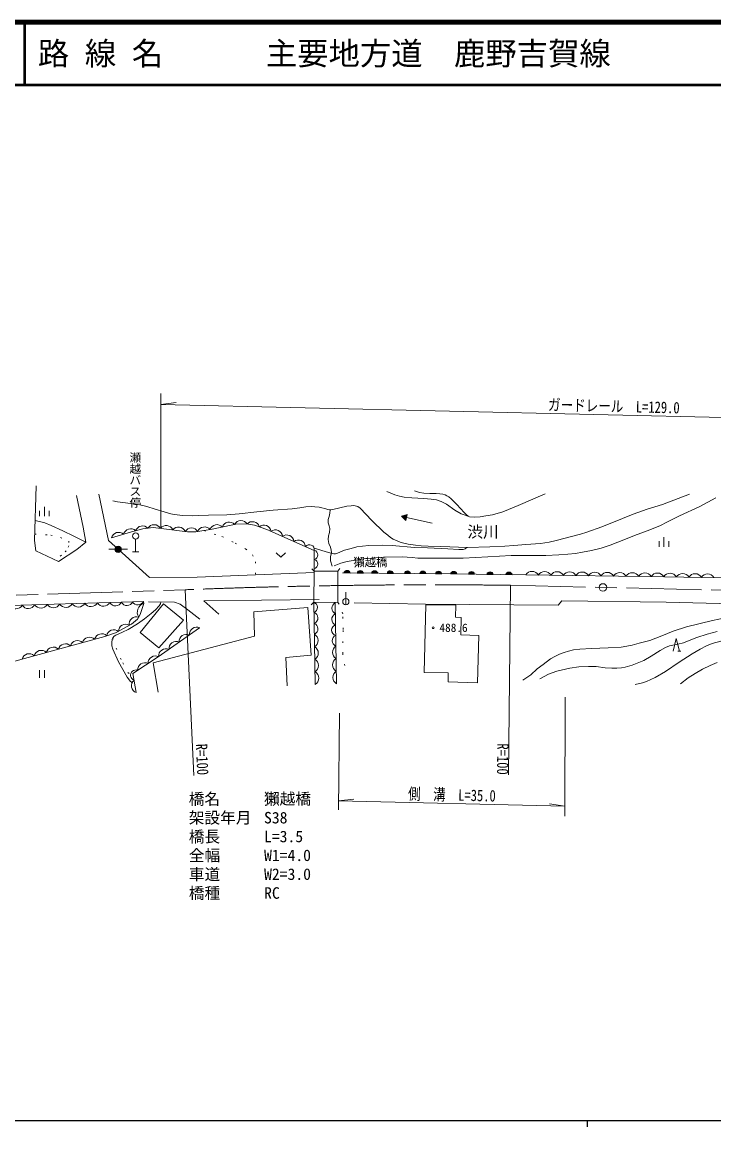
# Model space of a CAD drawing. Units: millimetres at full size, sheet at 1:1000; details may follow other scales. Extents: x 40000 to 680000, y 20000 to 380000.
# Drawn here: x 177870 to 288187, y 204000 to 380000 of the extents above; entities that cross this region are included whole.
import ezdxf
from ezdxf.enums import TextEntityAlignment as Align

# ---------------------------------------------------------------- set-up
doc = ezdxf.new("R2010")
doc.units = ezdxf.units.MM
doc.header["$LTSCALE"] = 1000
doc.linetypes.add('CHAIN', pattern=[18.5, 12, -1.5, 3.5, -1.5])
doc.linetypes.add('DOTTED', pattern=[1.75, 0.25, -1.5])
for name, color, linetype, lineweight in [('M-BGD', 7, 'Continuous', 13), ('M-BMK', 2, 'CHAIN', 13), ('M-BMK-SRVR', 3, 'Continuous', 13), ('M-STR-HTXT', 7, 'Continuous', 13), ('M-STR-STR1', 1, 'Continuous', 13), ('M-TTL', 2, 'Continuous', 140), ('M-TTL-BAND', 7, 'Continuous', 25), ('M-TTL-LINE', 7, 'Continuous', 50)]:
    doc.layers.add(name, color=color, linetype=linetype, lineweight=lineweight)
doc.layers.add('M-BMK-HTXT', color=7, linetype='Continuous')
doc.layers.add('M-TTL-TXT', color=7, linetype='Continuous')
doc.styles.add('@ＭＳ ゴシック', font='')
doc.styles.add('ＭＳ ゴシック', font='')
doc.styles.get('@ＭＳ ゴシック').set_extended_font_data('@MS Gothic')
doc.styles.get('ＭＳ ゴシック').set_extended_font_data('MS Gothic')

msp = doc.modelspace()

# ---------------------------------------------------------------- hatches: boundary and pattern name
at = {"layer": 'M-BGD'}
for points in [[(239261, 301583), (238372, 301268), (239045, 300607)], [(192692, 296028, -0.41421), (193194, 296526, -0.41421), (193692, 296024, -1)], [(229196, 292240, -0.82183), (230187, 292232)], [(231302, 292223, -0.82183), (232292, 292215)], [(233586, 292205, -0.82183), (234576, 292197)], [(236085, 292185, -0.82183), (237076, 292176)], [(238828, 292162, -0.82183), (239819, 292154)], [(241269, 292142, -0.82183), (242260, 292134)], [(243789, 292122, -0.82183), (244780, 292114)], [(246197, 292102, -0.82183), (247188, 292091)], [(249032, 292065, -0.82183), (250023, 292052)], [(252975, 292012, 0.82183), (251984, 292025)], [(255009, 291985, -0.82183), (256000, 291971)]]:
    msp.add_hatch(color=256, dxfattribs=at).paths.add_polyline_path(points)

# ---------------------------------------------------------------- linework, layer by layer
for p, q in [((181420, 301267), (181420, 302767)), ((180670, 301267), (180670, 302167)), ((182170, 301267), (182170, 302167)), ((238372, 301268), (239261, 301583)), ((238372, 301268), (239045, 300607)), ((239045, 300607), (239261, 301583)), ((239153, 301095), (243254, 300188)), ((195980, 297624), (195980, 295624)), ((280226, 296427), (280226, 297927)), ((192692, 296028), (191692, 296032)), ((193692, 296024), (194691, 296020)), ((279476, 296427), (279476, 297327)), ((280976, 296427), (280976, 297327)), ((195480, 295624), (196480, 295624)), ((229196, 292240), (230187, 292232)), ((231302, 292223), (232292, 292215)), ((233586, 292205), (234576, 292197)), ((236085, 292185), (237076, 292176)), ((238828, 292162), (239819, 292154)), ((241269, 292142), (242260, 292134)), ((243789, 292122), (244780, 292114)), ((246197, 292102), (247188, 292091)), ((249032, 292065), (250023, 292052)), ((251984, 292025), (252975, 292012)), ((255009, 291985), (256000, 291971)), ((229489, 288188), (229489, 289188)), ((224393, 287571), (224620, 274492)), ((228009, 274603), (227807, 287514)), ((229489, 288188), (229489, 287188)), ((282429, 279785), (282929, 279785)), ((180633, 276752), (180633, 275552)), ((181433, 276752), (181433, 275552))]:
    msp.add_line(p, q, dxfattribs=at)
for points in [[(180132, 306116), (179847, 297416), (180090, 295749), (183700, 294084), (186604, 296006), (188032, 297161), (187630, 299561), (186526, 304587)], [(190106, 304774), (191633, 297428), (198184, 291534), (205794, 291579), (224434, 292310)], [(192317, 303735), (193074, 303559), (194367, 303428), (196637, 303077), (197755, 302814), (199104, 302431), (200529, 301970), (201604, 301653), (202108, 301554), (203512, 301401), (205078, 301360), (206045, 301379), (207620, 301456), (210518, 301505), (212493, 301650), (215315, 301968), (217904, 302239), (220962, 302480), (222170, 302644), (223107, 302799), (224025, 302818), (224559, 302786), (225221, 302704), (225664, 302629), (226167, 302503), (226627, 302372), (226895, 302315), (227121, 302309), (227432, 302378), (228526, 302619), (229670, 302887), (230358, 302953), (230736, 302969), (230973, 302946), (231210, 302895), (231425, 302810), (231780, 302552), (233625, 300599), (235552, 298752), (236185, 298251), (236611, 297900), (237031, 297630), (237388, 297469), (238154, 297175), (238764, 296979), (239432, 296818), (240626, 296650), (241501, 296569), (242635, 296500), (244635, 296471), (248915, 296298), (252464, 296401), (254826, 296512), (256277, 296628), (258174, 296786), (260517, 296960), (261249, 297050), (261911, 297171), (263046, 297412), (266899, 298411), (267945, 298748), (270308, 299592), (273600, 300920), (275325, 301612), (277565, 302386), (279966, 303159), (284274, 304804)], [(236026, 305218), (237290, 304665), (238027, 304464), (238808, 304332), (239992, 304218), (241949, 304087), (243111, 304024), (243971, 303893), (244682, 303638), (245533, 303191), (246884, 302261), (247910, 301665), (248508, 301438), (249223, 301210), (249978, 301145), (250907, 301213), (251837, 301327), (252899, 301511), (254522, 301959), (256980, 302988), (261266, 304850)], [(240450, 305318), (241245, 305089), (241942, 304959), (242869, 304915), (243882, 304904), (244488, 304864), (244948, 304794), (245339, 304671), (245612, 304537), (245891, 304388), (246303, 304034), (247198, 303146), (248342, 301861), (248674, 301545), (248974, 301290)], [(227612, 293391), (228714, 293791), (229719, 294093), (232336, 294479), (235493, 294767), (238487, 294838), (240055, 294698), (240990, 294613), (242579, 294613), (248217, 294613), (252150, 294813), (255874, 295032), (261375, 295046), (263457, 295131), (264904, 295226), (266130, 295363), (267208, 295532), (268670, 295797), (270202, 296188), (271639, 296684), (274083, 297626), (275499, 298217), (277518, 298946), (279562, 299761), (280767, 300395), (282679, 301346), (285928, 302838), (288474, 304233)], [(227340, 293332), (227060, 294174), (227037, 294813), (227199, 295503), (227177, 295877), (227033, 296338), (226768, 296945), (226686, 297568), (226752, 298157), (226912, 298701), (226918, 299340), (226835, 299770), (226681, 300222), (226670, 300763), (226846, 301255), (226962, 301768), (227008, 302312)], [(179952, 300617), (181511, 300211), (182499, 299818), (184375, 298969), (186098, 298083), (188032, 297161)], [(192141, 297836), (195339, 298790), (197122, 299261), (198778, 299479), (200055, 299341), (204235, 298800), (205558, 298789), (208169, 299202), (211959, 300031), (213638, 300066), (214950, 299882), (216905, 299181), (224468, 295848), (224434, 292310)], [(224428, 296213), (226750, 295495), (227173, 295393), (227568, 295297), (227862, 295286), (228173, 295404), (229275, 295879), (230335, 296155), (231230, 296389), (232154, 296538), (233162, 296637), (235403, 296652), (236894, 296602), (240428, 296304), (242494, 296233), (245766, 296069), (247492, 295970), (248202, 295984), (248522, 296091), (248792, 296303)], [(218383, 295469), (219133, 294769), (219883, 295469)], [(228969, 292242), (246263, 292102), (258190, 291942)], [(258190, 291942), (280368, 291645), (313750, 291037), (330387, 290803), (339306, 290750)], [(156653, 272708), (191091, 282146), (192792, 282698), (195299, 284098), (196280, 284861), (196685, 285608), (197261, 287398), (197215, 287710), (172250, 286943), (155062, 286360), (144043, 285971), (135666, 285724), (120173, 284913)], [(200013, 287620), (199943, 287330), (199735, 287021), (199133, 286387), (198447, 285767), (197399, 284911), (196262, 284137), (194783, 283242), (193868, 282814), (192797, 282356), (192539, 282164), (192325, 281936), (192229, 281648), (192163, 281168), (192207, 280627), (192362, 280081), (193230, 278062), (194646, 275665), (195156, 274943), (195426, 274777)], [(198019, 287670), (202151, 287567), (203075, 287259), (204281, 286375), (206197, 284889)], [(209254, 285705), (206832, 287783), (225254, 288004)], [(335676, 281470), (337683, 281507), (337684, 286117), (329796, 286278), (319624, 286588), (301767, 287078), (280592, 287607), (263946, 287813), (263334, 287128), (242200, 287274), (230809, 287464)], [(199566, 273253), (198797, 277926), (214912, 282167), (214820, 286071), (223461, 286747), (223985, 279160), (219905, 278752), (220146, 274266)], [(291985, 285525), (287935, 284689), (283836, 283654), (281671, 282948), (279858, 282243), (277959, 281510), (276291, 281035), (275154, 280733), (274305, 280575), (273390, 280428), (271347, 280315), (268674, 280230), (266818, 280123), (265800, 279975), (265001, 279798), (264287, 279586), (263573, 279317), (262838, 278950), (262152, 278547), (260963, 277676), (260022, 276949), (258981, 276035), (257737, 275173)], [(196083, 273196), (195538, 276247), (199572, 278863), (206169, 283494)], [(260453, 275393), (261790, 276106), (263148, 276582), (265209, 277091), (266670, 277317), (268199, 277363), (269417, 277319), (270832, 277149), (271931, 277059), (272712, 277070), (273459, 277127), (274059, 277251), (275124, 277568), (277026, 278326), (278165, 278987), (279625, 279869), (280475, 280390), (281097, 280616), (282445, 280911), (283362, 281137), (284234, 281465), (285480, 281940), (287115, 282497), (288700, 282938)], [(281679, 279785), (282179, 281785), (282679, 279785)], [(275635, 274463), (276788, 274719), (277449, 274955), (278829, 275616), (280446, 276572), (282629, 278012), (284710, 279352), (285981, 280111), (287011, 280647), (287918, 280982), (289298, 281367)], [(282846, 274598), (284068, 275536), (285188, 276250), (286388, 276931), (287579, 277507), (288706, 277986)]]:
    msp.add_lwpolyline(points, dxfattribs=at)
at = {"layer": 'M-BGD', "linetype": 'DOTTED'}
for points in [[(179880, 298440), (182439, 298266), (183991, 297878), (185329, 297336), (185348, 296580), (184922, 295766), (184165, 295068), (183049, 294384)], [(206863, 298996), (209739, 298043), (211844, 296991), (213507, 296075), (214593, 295159), (215102, 294040), (215114, 291945)], [(229316, 277488), (229020, 279353), (229057, 283251), (229020, 285744), (228454, 287248)], [(192325, 281936), (192855, 280289), (193919, 277926), (194729, 276374), (195160, 276035)]]:
    msp.add_lwpolyline(points, dxfattribs=at)
at = {"layer": 'M-BGD'}
for points in [[(200438, 287317), (203615, 284742), (199666, 280298), (196724, 282755)], [(242234, 287160), (247030, 287096), (247002, 285200), (247872, 285172), (247835, 282367), (250713, 282295), (250496, 274767), (245789, 274876), (245789, 276323), (241987, 276396)]]:
    msp.add_lwpolyline(points, close=True, dxfattribs=at)
for centre, radius in [((195980, 298124), 500), ((193192, 296026), 500), ((229489, 287688), 500), ((243424, 283522), 150)]:
    msp.add_circle(centre, radius, dxfattribs=at)
for centre, radius, start, end in [((195184, 298129), 1160, 47.10086, 166.13048), ((197077, 298591), 1157, 42.21008, 161.43355), ((198923, 298786), 1148, 29.79224, 149.51277), ((200837, 298645), 1160, 23.18724, 142.21826), ((202820, 298390), 1160, 23.10571, 142.13533), ((204882, 298260), 1154, 30.15379, 149.52856), ((206960, 298415), 1160, 39.49224, 158.52186), ((208954, 298782), 1160, 42.28304, 161.33493), ((210915, 299201), 1160, 42.82246, 161.85208), ((212781, 299435), 1156, 32.06635, 151.35394), ((214604, 299265), 1152, 17.56185, 137.09059), ((216421, 298703), 1159, 9.26581, 128.35231), ((193268, 297557), 1160, 47.10086, 166.13048), ((218243, 297948), 1160, 6.70652, 125.73614), ((220073, 297141), 1160, 6.70652, 125.73614), ((221904, 296335), 1160, 6.70652, 125.73614), ((223667, 295945), 806, 353.13623, 139.30642), ((224285, 295123), 748, 283.05685, 75.8461), ((224266, 293666), 753, 283.36931, 75.53364), ((229691, 292139), 505, 10.70609, 168.36428), ((231796, 292121), 505, 10.70609, 168.36428), ((234080, 292103), 505, 10.70609, 168.36428), ((236580, 292083), 505, 10.70609, 168.36428), ((239323, 292060), 505, 10.70609, 168.36428), ((241764, 292041), 505, 10.70609, 168.36428), ((244283, 292020), 505, 10.70609, 168.36428), ((246691, 291998), 505, 10.52734, 168.18553), ((249526, 291960), 505, 10.40248, 168.06067), ((252478, 291921), 505, 10.40248, 168.06067), ((255503, 291880), 505, 10.40248, 168.06067), ((259182, 291340), 1160, 29.71677, 148.74639), ((261182, 291313), 1160, 29.71677, 148.74639), ((263182, 291286), 1160, 29.71677, 148.74639), ((265181, 291259), 1160, 29.71677, 148.74639), ((267181, 291233), 1160, 29.71677, 148.74639), ((269181, 291206), 1160, 29.71677, 148.74639), ((271181, 291179), 1160, 29.71677, 148.74639), ((273181, 291152), 1160, 29.71677, 148.74639), ((275180, 291125), 1160, 29.71677, 148.74639), ((277180, 291099), 1160, 29.71677, 148.74639), ((279180, 291072), 1160, 29.71677, 148.74639), ((281180, 291045), 1160, 29.71677, 148.74639), ((283177, 291005), 1160, 29.44308, 148.4727), ((285176, 290968), 1160, 29.44308, 148.4727), ((287176, 290932), 1160, 29.44308, 148.4727), ((176862, 287674), 1160, 212.2441, 331.27372), ((178861, 287735), 1160, 212.2441, 331.27372), ((180861, 287796), 1160, 212.2441, 331.27372), ((182860, 287858), 1160, 212.2441, 331.27372), ((184859, 287919), 1160, 212.2441, 331.27372), ((186858, 287981), 1160, 212.2441, 331.27372), ((188857, 288042), 1160, 212.2441, 331.27372), ((190856, 288103), 1160, 212.2441, 331.27372), ((192782, 288028), 1028, 207.94534, 335.57249), ((194599, 288022), 976, 205.48776, 338.03006), ((196346, 288104), 954, 207.95052, 335.5673), ((197716, 285992), 1478, 107.89475, 212.25138), ((224135, 286769), 842, 289.81111, 72.17309), ((228293, 286628), 1011, 118.69578, 243.09639), ((196087, 284138), 1131, 70.42095, 191.17021), ((224125, 285101), 925, 290.62937, 71.35483), ((228190, 284848), 947, 112.0287, 249.76347), ((194392, 282917), 1160, 59.6784, 178.70802), ((205715, 282456), 1160, 65.55886, 184.58848), ((224101, 283357), 946, 293.7084, 68.2758), ((228089, 283134), 856, 105.35226, 256.43991), ((188634, 280863), 1160, 45.81235, 164.84197), ((190565, 281399), 1160, 46.18835, 165.23089), ((192506, 282045), 1154, 51.08474, 170.47266), ((204078, 281307), 1160, 65.55886, 184.58848), ((223910, 281481), 1160, 301.47729, 60.50691), ((228229, 281457), 911, 111.91081, 249.88136), ((180919, 278748), 1160, 45.81235, 164.84197), ((182848, 279277), 1160, 45.81235, 164.84197), ((184777, 279805), 1160, 45.81235, 164.84197), ((186706, 280334), 1160, 45.81235, 164.84197), ((200804, 279009), 1160, 65.55886, 184.58848), ((202441, 280158), 1160, 65.55886, 184.58848), ((223945, 279481), 1160, 301.47729, 60.50691), ((228520, 279611), 1160, 121.38127, 240.41089), ((178990, 278219), 1160, 45.81235, 164.84197), ((199131, 277875), 1160, 63.44138, 182.471), ((223979, 277482), 1160, 301.47729, 60.50691), ((228551, 277612), 1160, 121.38127, 240.41089), ((195991, 275958), 835, 68.79798, 251.87113), ((197453, 276787), 1160, 63.44138, 182.471), ((224014, 275482), 1160, 301.47729, 60.50691), ((228582, 275612), 1160, 121.38127, 240.41089), ((196458, 274279), 1146, 129.36087, 250.89857)]:
    msp.add_arc(centre, radius, start, end, dxfattribs=at)
at = {"layer": 'M-BMK'}
for p, q in [((70983, 285357), (203874, 289569)), ((255734, 290284), (373401, 287520))]:
    msp.add_line(p, q, dxfattribs=at)
msp.add_arc((243570, -709642), 1000000, 89.303, 92.27499, dxfattribs=at)
at = {"layer": 'M-BMK-SRVR'}
msp.add_circle((270490, 289937), 600, dxfattribs=at)
at = {"layer": 'M-STR-HTXT'}
for p, q in [((200008, 299585), (200010, 320837)), ((200010, 319100), (202448, 319385)), ((200010, 319100), (328948, 316072)), ((203874, 289569), (205254, 259983)), ((255734, 290284), (255432, 260096)), ((264484, 272479), (264404, 253494)), ((228483, 269927), (228323, 254486)), ((228338, 255918), (230776, 256202)), ((228338, 255918), (264411, 255070)), ((264411, 255070), (261988, 255469))]:
    msp.add_line(p, q, dxfattribs=at)
at = {"layer": 'M-STR-STR1'}
for p, q in [((224436, 292509), (224393, 287571)), ((228239, 292525), (228240, 287553))]:
    msp.add_line(p, q, dxfattribs=at)
for points in [[(224096, 292887), (224436, 292509), (228239, 292525), (228561, 292968)], [(223977, 287143), (224393, 287571), (228240, 287515), (228454, 287248)]]:
    msp.add_lwpolyline(points, dxfattribs=at)
at = {"layer": 'M-TTL'}
msp.add_line((680000, 380000), (40000, 380000), dxfattribs=at)
at = {"layer": 'M-TTL-BAND'}
for p, q in [((40000, 205000), (579000, 205000)), ((268000, 205000), (268000, 204000))]:
    msp.add_line(p, q, dxfattribs=at)
at = {"layer": 'M-TTL-LINE'}
for p, q in [((178250, 380000), (178250, 370000)), ((40000, 370000), (680000, 370000))]:
    msp.add_line(p, q, dxfattribs=at)

# ---------------------------------------------------------------- texts
at = {"layer": 'M-BGD', "style": 'ＭＳ ゴシック'}
msp.add_text('488.6', height=1320, dxfattribs=at).set_placement((244424, 283522), align=Align.MIDDLE_LEFT)
at = {"layer": 'M-BMK-HTXT', "style": '@ＭＳ ゴシック'}
msp.add_text('瀬越バス停', height=1320, rotation=270, dxfattribs=at).set_placement((195882, 311557), align=Align.MIDDLE_LEFT)
at = {"layer": 'M-BMK-HTXT', "style": 'ＭＳ ゴシック'}
msp.add_text('渋川', height=1833, dxfattribs=at).set_placement((248874, 297343), align=Align.BOTTOM_LEFT)
msp.add_text('獺越橋', height=1320, rotation=0.072, dxfattribs=at).set_placement((230704, 292896), align=Align.BOTTOM_LEFT)
at = {"layer": 'M-STR-HTXT', "style": 'ＭＳ ゴシック', "width": 0.8}
for s, p in [('ガードレール\u3000L=129.0', (272198, 317353)), ('側\u3000溝\u3000L=35.0', (246373, 255442))]:
    msp.add_text(s, height=1833, rotation=358.654, dxfattribs=at).set_placement(p, align=Align.BOTTOM_CENTER)
msp.add_text('R=100', height=1833, rotation=272.671, dxfattribs=at).set_placement((205254, 259983), align=Align.BOTTOM_RIGHT)
msp.add_text('R=100', height=1833, rotation=269.426, dxfattribs=at).set_placement((255432, 260096), align=Align.TOP_RIGHT)
at = {"layer": 'M-STR-HTXT', "style": 'ＭＳ ゴシック'}
for s, p in [('橋名', (204445, 254778)), ('獺越橋', (216445, 254793)), ('架設年月', (204449, 251778)), ('S38', (216449, 251793)), ('橋長', (204453, 248778)), ('L=3.5', (216453, 248793)), ('全幅', (204457, 245778)), ('W1=4.0', (216457, 245793)), ('車道', (204460, 242778)), ('W2=3.0', (216460, 242793)), ('橋種', (204464, 239778)), ('RC', (216464, 239793))]:
    msp.add_text(s, height=1833, rotation=0.072, dxfattribs=at).set_placement(p, align=Align.BOTTOM_LEFT)
at = {"layer": 'M-TTL-TXT', "style": 'ＭＳ ゴシック'}
for s, p in [('路 線 名', (180380, 375000)), ('主要地方道\u3000鹿野吉賀線', (216734, 375000))]:
    msp.add_text(s, height=3666, dxfattribs=at).set_placement(p, align=Align.MIDDLE_LEFT)

doc.saveas('drawing.dxf')
